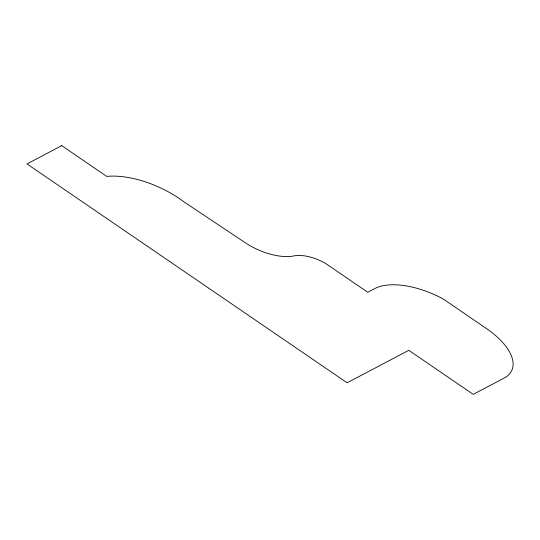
<?xml version="1.0" encoding="UTF-8"?>
<svg xmlns="http://www.w3.org/2000/svg" width="540" height="540" viewBox="0 0 540 540"><rect width="100%" height="100%" fill="white"/><g stroke="black" fill="none" stroke-linecap="round" stroke-linejoin="round"><path stroke-width="0.81" d="M61.729 145.638L27 163.924L347.105 382.799L408.8 350.318L473.222 394.362L503.206 378.574A61.864 29.518 24.3 0 0 487.33 329.157L443.225 298.998A60.845 29.032 24.3 0 0 374.686 288.637L367.767 292.282L326.005 263.723A30.429 14.519 24.3 0 0 294.422 255.812A42.842 20.439 24.3 0 1 245.423 242.831L183.877 201.798A67.446 32.184 24.3 0 0 106.724 176.404L61.729 145.638"/></g></svg>
